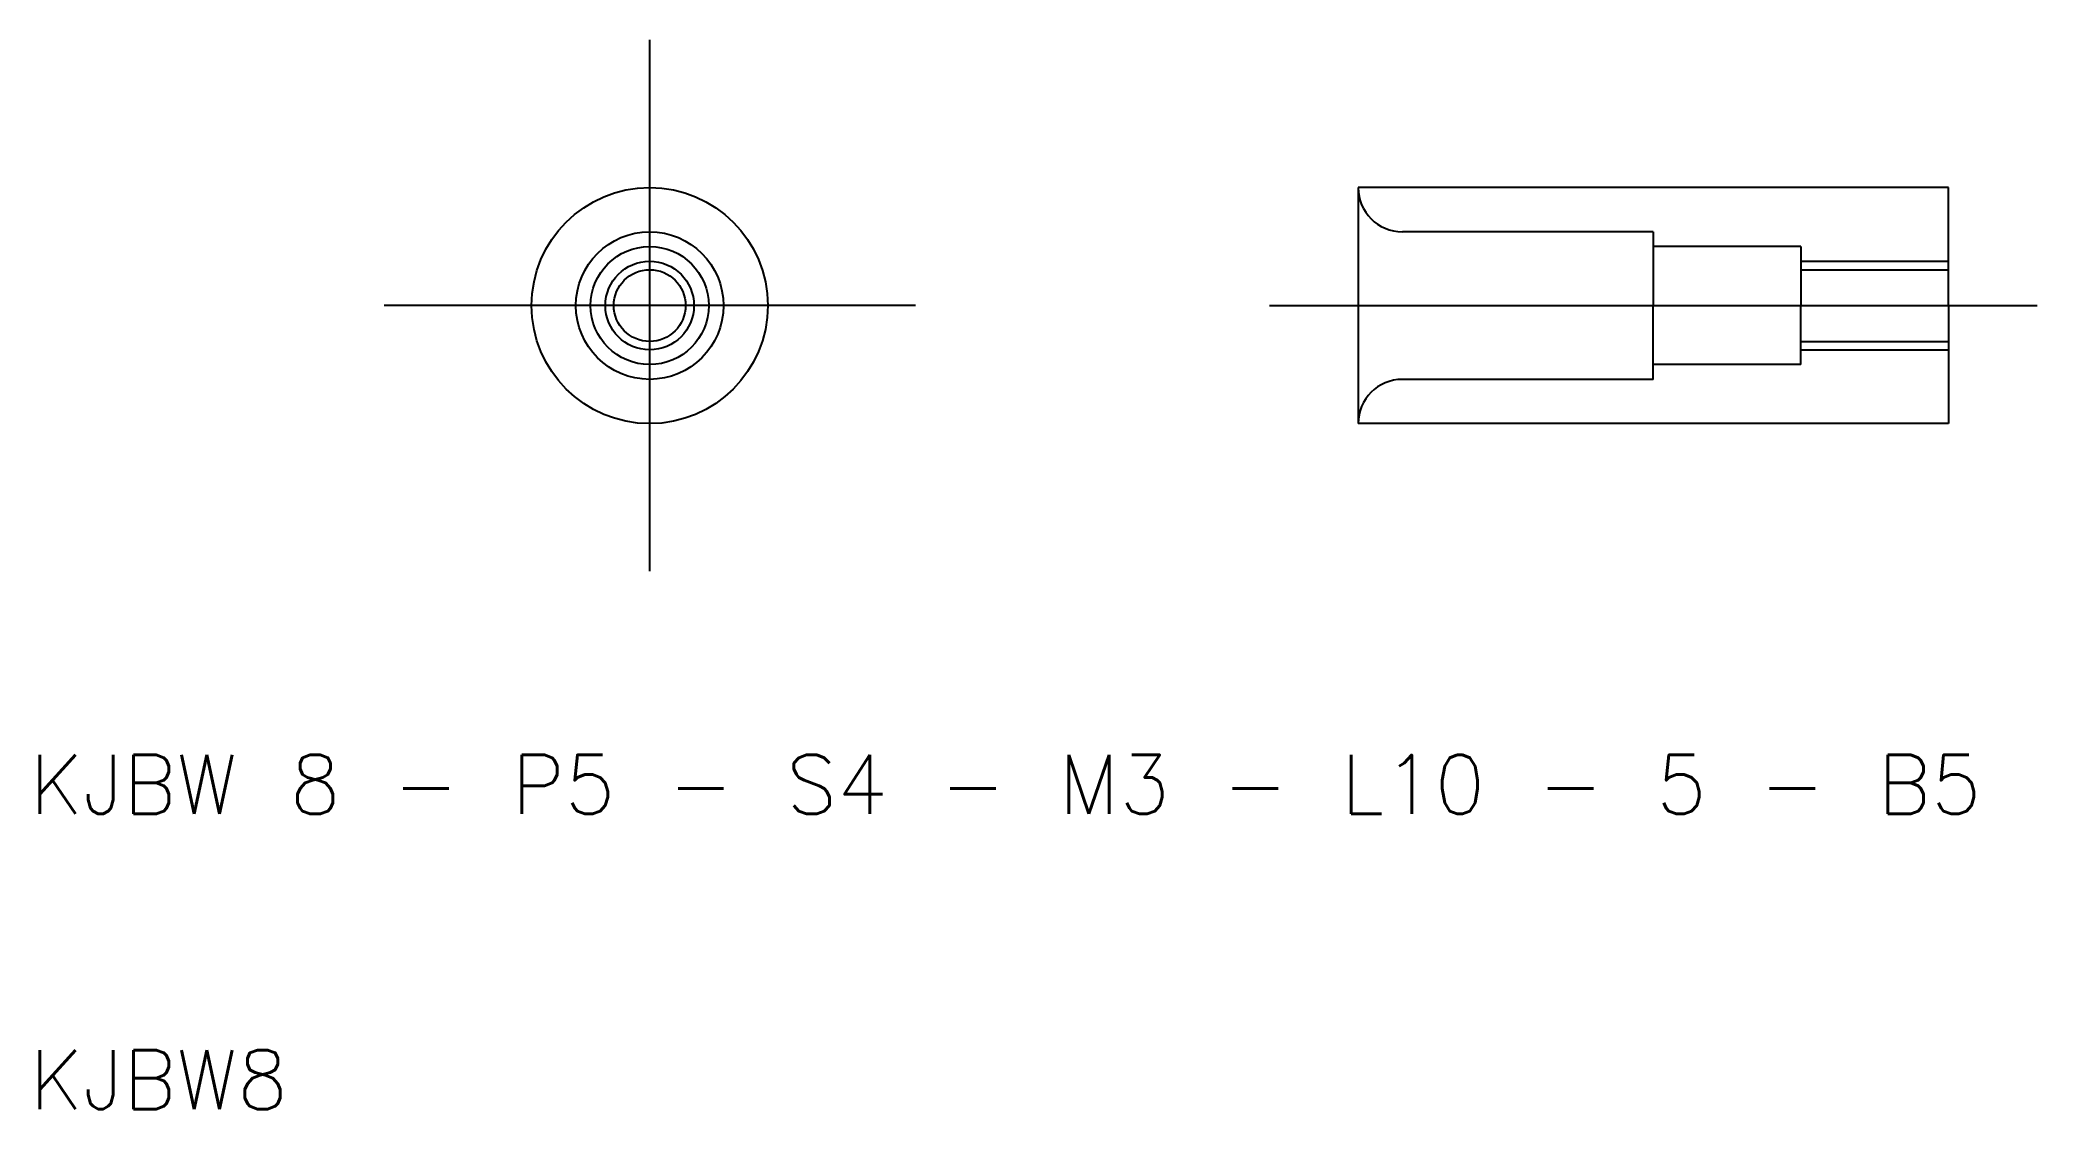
# Model space of a CAD drawing. Extents: x 19.1 to 86.7, y 20.4 to 56.6.
import ezdxf

# ---------------------------------------------------------------- set-up
doc = ezdxf.new("R2010")
doc.units = 0
doc.linetypes.add('CENTER', pattern=[50.8, 31.75, -6.35, 6.35, -6.35])
doc.linetypes.add('DASHED', pattern=[19.05, 12.7, -6.35])
doc.layers.get('0').update_dxf_attribs({"linetype": 'CONTINUOUS'})
doc.layers.add('CENTER', color=1, linetype='CONTINUOUS')
doc.styles.get("Standard").update_dxf_attribs({"font": 'txt.shx', "bigfont": 'bigfont.shx'})

msp = doc.modelspace()

# ---------------------------------------------------------------- linework, layer by layer
for p, q in [((83.744, 51.583), (63.744, 51.583)), ((63.744, 51.583), (63.744, 51.583)), ((83.744, 47.583), (83.744, 51.583)), ((83.744, 47.583), (83.744, 43.583)), ((63.744, 43.583), (63.744, 43.583)), ((83.744, 43.583), (63.744, 43.583))]:
    msp.add_line(p, q)
at = {"color": 7, "linetype": 'CONTINUOUS'}
msp.add_line((63.744, 51.583), (63.744, 43.583), dxfattribs=at)
at = {"color": 3, "linetype": 'DASHED'}
for p, q in [((73.744, 50.083), (65.244, 50.083)), ((73.744, 50.083), (73.744, 47.583)), ((78.744, 49.583), (73.744, 49.583)), ((78.744, 49.583), (78.744, 47.583)), ((78.744, 49.083), (83.744, 49.083)), ((78.744, 48.799), (83.744, 48.799)), ((73.744, 45.083), (73.744, 47.583)), ((78.744, 45.583), (78.744, 47.583)), ((78.744, 46.367), (83.744, 46.367)), ((78.744, 46.083), (83.744, 46.083)), ((78.744, 45.583), (73.744, 45.583)), ((73.744, 45.083), (65.244, 45.083))]:
    msp.add_line(p, q, dxfattribs=at)
at = {"color": 7, "linetype": 'CONTINUOUS'}
for radius in [4, 2.5, 2]:
    msp.add_circle((39.744, 47.583), radius, dxfattribs=at)
at = {"color": 3}
msp.add_circle((39.744, 47.583), 1.5, dxfattribs=at)
msp.add_circle((39.744, 47.583), 1.216)
at = {"color": 3, "linetype": 'DASHED'}
for centre, start, end in [((65.244, 51.583), 180, 270), ((65.244, 43.583), 90, 180)]:
    msp.add_arc(centre, 1.5, start, end, dxfattribs=at)
at = {"layer": 'CENTER', "color": 1, "linetype": 'CENTER'}
for p, q in [((39.744, 38.583), (39.744, 56.583)), ((48.744, 47.583), (30.744, 47.583)), ((60.744, 47.583), (86.744, 47.583))]:
    msp.add_line(p, q, dxfattribs=at)

# ---------------------------------------------------------------- texts
at = {"color": 7, "linetype": 'CONTINUOUS'}
for s, p in [('KJBW 8 - P5 - S4 - M3 - L10 - 5 - B5', (18.744, 30.359)), ('KJBW8', (18.744, 20.359))]:
    msp.add_text(s, height=2, dxfattribs=at).set_placement(p)

doc.saveas('drawing.dxf')
